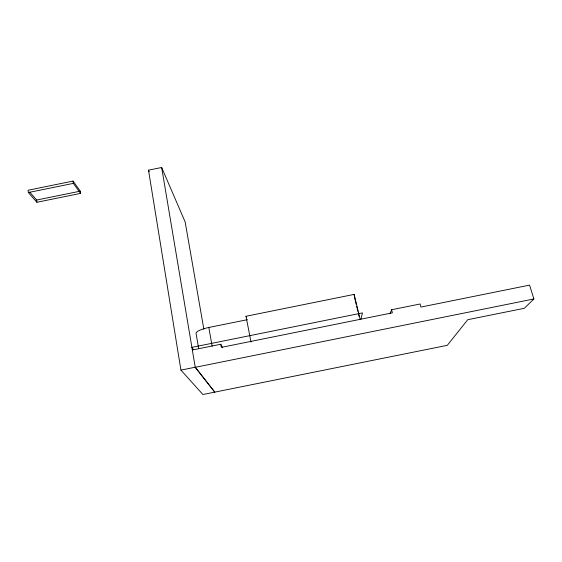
<?xml version="1.0" encoding="UTF-8"?>
<svg xmlns="http://www.w3.org/2000/svg" width="562" height="562" viewBox="0 0 562 562"><rect width="100%" height="100%" fill="white"/><g stroke="black" fill="none" stroke-linecap="round" stroke-linejoin="round"><path stroke-width="0.84" d="M354.011 295.176L354.158 294.397L246.023 316.265L250.989 342.075M360.881 319.258L362.483 312.894L191.86 347.365L193.391 349.508M390.042 313.744L391.595 309.746L420.116 303.986L420.931 307.063L529.573 285.124L533.9 298.963L524.318 308.292L467.739 319.708L447.289 345.335L202.91 394.517L180.929 370.105L148.508 170.16L161.659 167.483L185.172 222.011L203.851 329.213M73.06 181.076L28.1 190.23L28.353 192.534L36.902 202.278L80.549 193.398L80.261 191.157L73.06 181.076L73.355 183.374L80.549 193.398M28.353 192.534L73.355 183.374M29.807 192.19L36.649 200.037L80.261 191.157M198.611 348.285L196.103 333.596A15.497 3.576 -10.4 0 1 208.832 327.463L247.413 319.666M192.337 349.993L220.768 344.253L222.412 347.344M180.929 370.105L195.239 367.218L214.825 392.199L195.253 367.316L161.659 167.483M195.253 367.316L533.9 298.963M148.508 170.16L149.246 171.726M246.023 316.265L246.254 316.961M391.595 309.746L392.374 312.83L221.33 347.379L220.768 344.253M354.158 294.397L360.073 319.146M354.418 296.877L356.245 304.534M356.652 306.234L357.875 311.341M358.275 313.041L359.09 316.441M208.832 327.463L212.127 346.136M36.649 200.037L36.902 202.278"/></g></svg>
